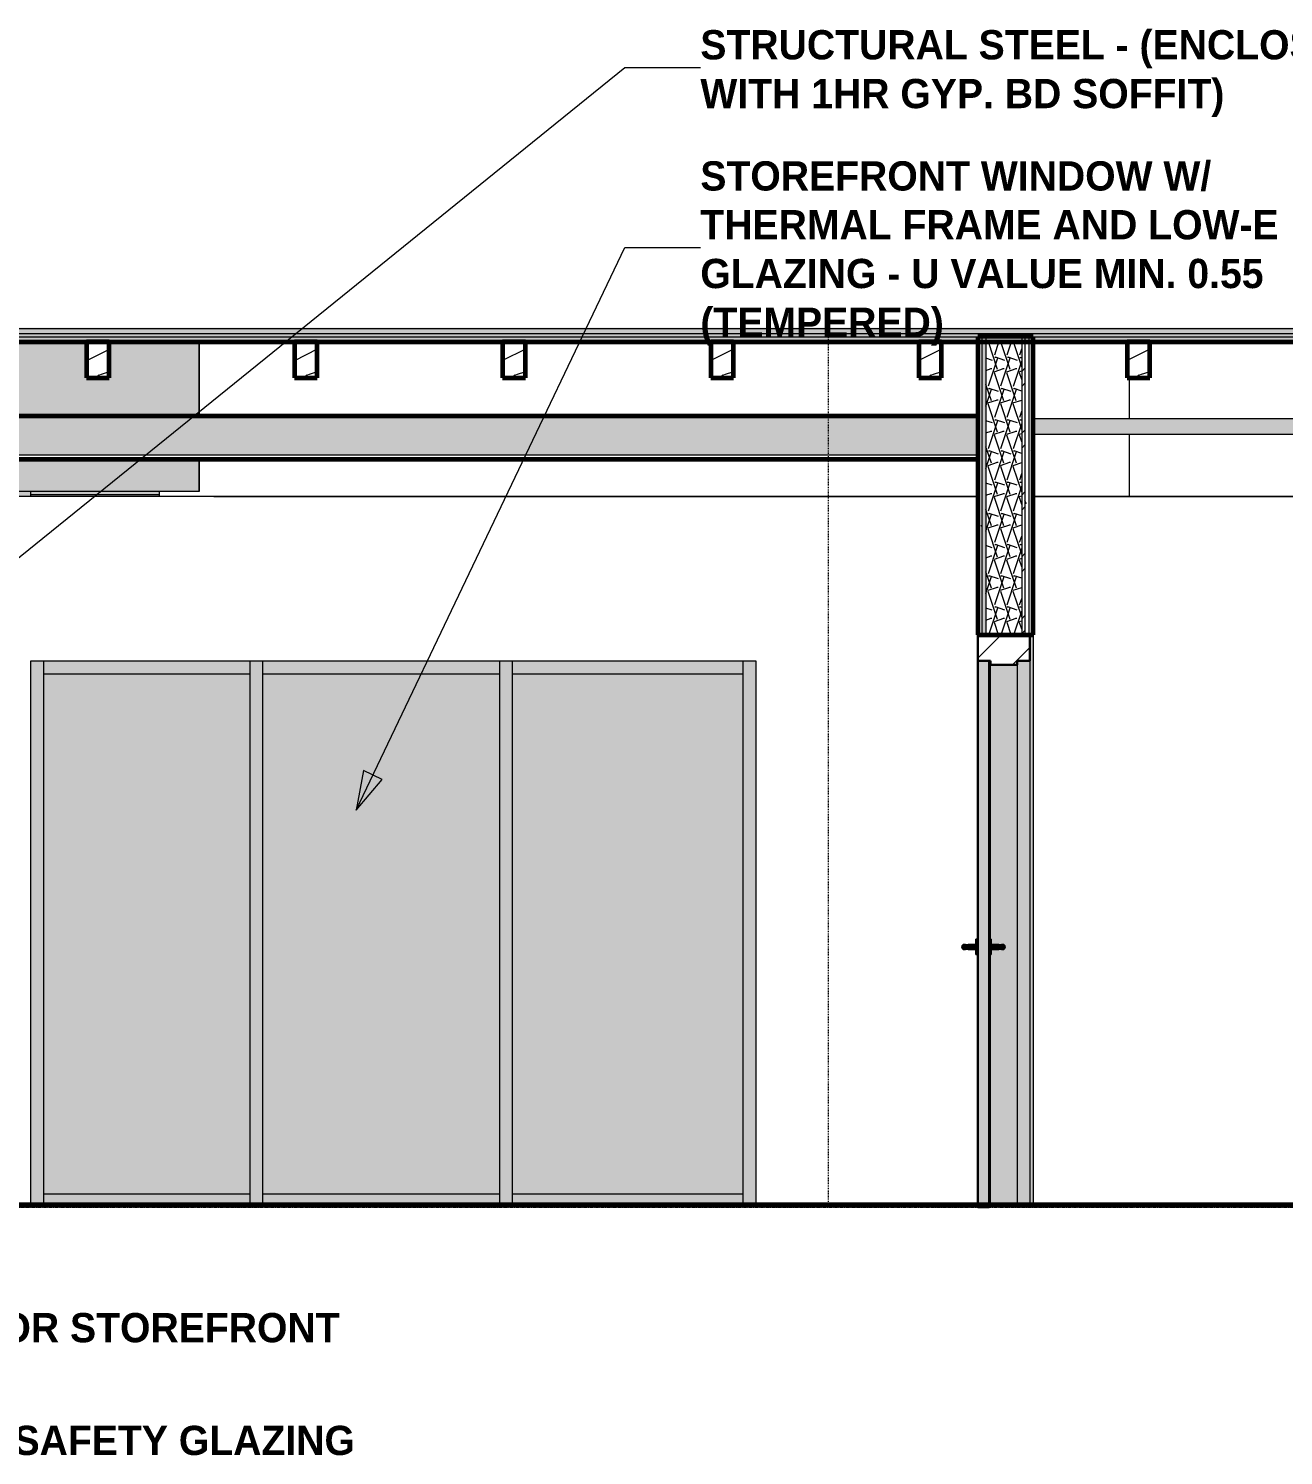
# Model space of a CAD drawing. Header units: inches. Extents: x -3510 to 2128, y -38 to 218.
# Drawn here: x 663.9 to 856.9, y -38.2 to 181.2 of the extents above; entities that cross this region are included whole.
import ezdxf

# ---------------------------------------------------------------- set-up
doc = ezdxf.new("R2010")
doc.units = ezdxf.units.IN
doc.header["$MEASUREMENT"] = 0
doc.linetypes.add('Aligning Line 1_8_', pattern=[0.25, 0.125, -0.125])
doc.linetypes.add('Grid Line 1_2_', pattern=[0.875, 0.5, -0.125, 0.125, -0.125])
for name, color, linetype, lineweight in [('0-2', 7, 'Continuous', 18), ('0-3', 50, 'Continuous', 9), ('0-4', 10, 'Continuous', 5), ('A-CLNG', 13, 'Continuous', 18), ('A-CLNG-5', 13, 'Continuous', 60), ('A-CLNG-PATT-2', 13, 'Continuous', 9), ('A-DOOR-5', 31, 'Continuous', 30), ('A-DOOR-7', 31, 'Continuous', 9), ('A-DOOR-FRAM', 31, 'Continuous', 9), ('A-DOOR-FRAM-3', 31, 'Continuous', 30), ('A-FLOR-1', 31, 'Continuous', 5), ('A-FLOR-2', 8, 'Continuous', 5), ('A-FLOR-3', 7, 'Continuous', 18), ('A-FLOR-4', 250, 'Continuous', 60), ('A-FLOR-LEVL-1', 51, 'Grid Line 1_2_', 9), ('A-FLOR-MCUT-1', 7, 'Continuous', 18), ('A-FLOR-PATT-2', 253, 'Continuous', 9), ('A-FLOR-PATT-3', 50, 'Continuous', 9), ('A-GLAZ-CURT-1', 50, 'Continuous', 9), ('A-GLAZ-CWMG-1', 57, 'Continuous', 9), ('A-GLAZ-CWMG-2', 50, 'Continuous', 9), ('A-WALL', 113, 'Continuous', 18), ('A-WALL-1', 8, 'Continuous', 5), ('A-WALL-2', 7, 'Continuous', 18), ('A-WALL-3', 90, 'Continuous', 18), ('A-WALL-PATT-1', 111, 'Continuous', 9), ('G-ANNO-SYMB', 111, 'Aligning Line 1_8_', 9), ('G-ANNO-TEXT', 231, 'Continuous', 9), ('I-WALL', 2, 'Continuous', 18), ('I-WALL-3', 2, 'Continuous', 5), ('I-WALL-4', 2, 'Continuous', 60), ('P-PIPE', 3, 'Continuous', 9), ('P-PIPE-1', 3, 'Continuous', 5), ('S-BEAM', 12, 'Continuous', 9), ('S-BEAM-1', 250, 'Continuous', 60)]:
    doc.layers.add(name, color=color, linetype=linetype, lineweight=lineweight)
doc.styles.add('Century Gothic_B', font='GOTHICB.TTF', dxfattribs={"height": 4.5})
pattern_1 = [(0, (0, 0), (7.68, 1.92), [0.634, -5.126, 0.634, -5.126, -30.72]), (0, (0, 0), (7.68, 1.92), [-11.52, 0.634, -10.886, 0.634, -5.126, -13.44]), (0, (0, 0), (7.68, 1.92), [-28.8, 0.634, -3.206, 0.634, -8.966]), (120, (2.88, 0.96), (-5.50276878, 5.6910751), [0.634, -5.126, 0.634, -5.126, -30.72]), (120, (2.88, 0.96), (-5.50276878, 5.6910751), [-11.52, 0.634, -10.886, 0.634, -5.126, -13.44]), (120, (2.88, 0.96), (-5.50276878, 5.6910751), [-28.8, 0.634, -3.206, 0.634, -8.966]), (240, (3.84, 4.8), (-2.17723122, -7.6110751), [0.634, -5.126, 0.634, -5.126, -30.72]), (240, (3.84, 4.8), (-2.17723122, -7.6110751), [-11.52, 0.634, -10.886, 0.634, -5.126, -13.44]), (240, (3.84, 4.8), (-2.17723122, -7.6110751), [-28.8, 0.634, -3.206, 0.634, -8.966])]
pattern_2 = [(0, (0, 0), (0, 2.399), []), (315, (0, 0), (2.3985062, 0), [3.393, -3.393]), (45, (0, 0), (2.3985062, 0), [3.393, -3.393])]
pattern_3 = [(216.87, (3.199, 7.997), (23.98977143, 15.99364286), [3.998, -35.986]), (206.565, (7.997, 5.598), (-7.9970807, -7.9966192), [8.941, -8.941]), (198.435, (7.997, 1.599), (-15.9938446, -7.99709826), [5.058, -20.23])]
pattern_4 = [(0, (11940.318, 0), (15.36, 3.84), [0.634, -10.886, 0.634, -10.886, -61.44]), (0, (11940.318, 0), (15.36, 3.84), [-23.04, 0.634, -22.406, 0.634, -10.886, -26.88]), (0, (11940.318, 0), (15.36, 3.84), [-57.6, 0.634, -7.046, 0.634, -18.566]), (120, (11946.078, 1.92), (-11.0055376, 11.3821502), [0.634, -10.886, 0.634, -10.886, -61.44]), (120, (11946.078, 1.92), (-11.0055376, 11.3821502), [-23.04, 0.634, -22.406, 0.634, -10.886, -26.88]), (120, (11946.078, 1.92), (-11.0055376, 11.3821502), [-57.6, 0.634, -7.046, 0.634, -18.566]), (240, (11947.998, 9.6), (-4.3544624, -15.2221502), [0.634, -10.886, 0.634, -10.886, -61.44]), (240, (11947.998, 9.6), (-4.3544624, -15.2221502), [-23.04, 0.634, -22.406, 0.634, -10.886, -26.88]), (240, (11947.998, 9.6), (-4.3544624, -15.2221502), [-57.6, 0.634, -7.046, 0.634, -18.566])]
pattern_5 = [(161.57, (11940.5579, 0.24), (-1.920451243, 0.000150352), [0, -13.661, 1.517, 0]), (18.43, (11940.0779, 0.24), (-1.920451243, -0.000150352), [0, -13.661, 1.517, 0]), (108.43, (11940.5579, 0.24), (0.959969074, -4.80073665), [4.553, -10.625]), (71.57, (11940.0779, 0.24), (0.959969074, 4.80073665), [4.553, -10.625])]

# ---------------------------------------------------------------- blocks, each defined once
blk = doc.blocks.new('System Panel - Glazed-3217424-INTERIOR ELEVATION - CORRIDOR _103_N_ _ LOBBY _106_ - SOUTH WALL')
at = {"layer": 'A-GLAZ-CURT-1'}
blk.add_hatch(color=256, dxfattribs=at).paths.add_polyline_path([(-11242.39, 2), (-11242.39, 82), (-11274.04, 82), (-11274.04, 2)], flags=0)
blk = doc.blocks.new('Rectangular Mullion - 2_ x 4_ rectangular-1900516-INTERIOR ELEVATION - CORRIDOR _103_N_ _ LOBBY _106_ - SOUTH WALL')
at = {"layer": 'A-GLAZ-CWMG-1'}
blk.add_hatch(color=256, dxfattribs=at).paths.add_polyline_path([(-11201.99, 82), (-11166.59, 82), (-11166.59, 84), (-11201.99, 84)], flags=0)
at = {"layer": 'A-GLAZ-CWMG-2'}
for p, q in [((-11201.99, 82), (-11201.99, 84)), ((-11166.59, 84), (-11166.59, 82)), ((-11201.99, 82), (-11166.59, 82))]:
    blk.add_line(p, q, dxfattribs=at)
blk = doc.blocks.new('Rectangular Mullion - 2_ x 4_ rectangular-3217425-INTERIOR ELEVATION - CORRIDOR _103_N_ _ LOBBY _106_ - SOUTH WALL')
at = {"layer": 'A-GLAZ-CWMG-1'}
blk.add_hatch(color=256, dxfattribs=at).paths.add_polyline_path([(-11274.04, 0.38), (-11242.39, 0.38), (-11242.39, 2), (-11274.04, 2)], flags=0)
at = {"layer": 'A-GLAZ-CWMG-2'}
for p, q in [((-11274.04, 0.38), (-11274.04, 2)), ((-11242.39, 2), (-11274.04, 2)), ((-11242.39, 2), (-11242.39, 0.38))]:
    blk.add_line(p, q, dxfattribs=at)
blk = doc.blocks.new('Rectangular Mullion - 2_ x 4_ rectangular-3216363-INTERIOR ELEVATION - CORRIDOR _103_N_ _ LOBBY _106_ - SOUTH WALL')
at = {"layer": 'A-GLAZ-CWMG-1'}
blk.add_hatch(color=256, dxfattribs=at).paths.add_polyline_path([(-11164.59, 0.38), (-11164.59, 84), (-11166.59, 84), (-11166.59, 0.38), (-11164.92, 0.38)], flags=0)
at = {"layer": 'A-GLAZ-CWMG-2'}
blk.add_line((-11166.59, 84), (-11166.59, 0.38), dxfattribs=at)
blk = doc.blocks.new('Rectangular Mullion - 2_ x 4_ rectangular-3216287-INTERIOR ELEVATION - CORRIDOR _103_N_ _ LOBBY _106_ - SOUTH WALL')
at = {"layer": 'A-GLAZ-CWMG-1'}
blk.add_hatch(color=256, dxfattribs=at).paths.add_polyline_path([(-11276.04, 0.38), (-11274.04, 0.38), (-11274.04, 84), (-11276.04, 84), (-11276.04, 3.5)], flags=0)
at = {"layer": 'A-GLAZ-CWMG-2'}
blk.add_line((-11274.04, 0.38), (-11274.04, 84), dxfattribs=at)
blk = doc.blocks.new('System Panel - Glazed-3216364-INTERIOR ELEVATION - CORRIDOR _103_N_ _ LOBBY _106_ - SOUTH WALL')
at = {"layer": 'A-GLAZ-CURT-1'}
blk.add_hatch(color=256, dxfattribs=at).paths.add_polyline_path([(-11203.99, 2), (-11203.99, 82), (-11240.39, 82), (-11240.39, 2), (-11238.86, 2)], flags=0)
blk = doc.blocks.new('Rectangular Mullion - 2_ x 4_ rectangular-3216290-INTERIOR ELEVATION - CORRIDOR _103_N_ _ LOBBY _106_ - SOUTH WALL')
at = {"layer": 'A-GLAZ-CWMG-1'}
blk.add_hatch(color=256, dxfattribs=at).paths.add_polyline_path([(-11201.99, 0.38), (-11201.99, 84), (-11203.99, 84), (-11203.99, 0.38)], flags=0)
at = {"layer": 'A-GLAZ-CWMG-2'}
for p, q in [((-11203.99, 84), (-11203.99, 0.38)), ((-11201.99, 0.38), (-11201.99, 84))]:
    blk.add_line(p, q, dxfattribs=at)
blk = doc.blocks.new('System Panel - Glazed-3216365-INTERIOR ELEVATION - CORRIDOR _103_N_ _ LOBBY _106_ - SOUTH WALL')
at = {"layer": 'A-GLAZ-CURT-1'}
blk.add_hatch(color=256, dxfattribs=at).paths.add_polyline_path([(-11166.59, 2), (-11166.59, 82), (-11201.99, 82), (-11201.99, 2)], flags=0)
blk = doc.blocks.new('Rectangular Mullion - 2_ x 4_ rectangular-1900519-INTERIOR ELEVATION - CORRIDOR _103_N_ _ LOBBY _106_ - SOUTH WALL')
at = {"layer": 'A-GLAZ-CWMG-1'}
blk.add_hatch(color=256, dxfattribs=at).paths.add_polyline_path([(-11240.39, 82), (-11203.99, 82), (-11203.99, 84), (-11240.39, 84)], flags=0)
at = {"layer": 'A-GLAZ-CWMG-2'}
for p, q in [((-11240.39, 82), (-11240.39, 84)), ((-11203.99, 84), (-11203.99, 82)), ((-11240.39, 82), (-11203.99, 82))]:
    blk.add_line(p, q, dxfattribs=at)
blk = doc.blocks.new('Rectangular Mullion - 2_ x 4_ rectangular-3217426-INTERIOR ELEVATION - CORRIDOR _103_N_ _ LOBBY _106_ - SOUTH WALL')
at = {"layer": 'A-GLAZ-CWMG-1'}
blk.add_hatch(color=256, dxfattribs=at).paths.add_polyline_path([(-11242.39, 82), (-11242.39, 84), (-11274.04, 84), (-11274.04, 82)], flags=0)
at = {"layer": 'A-GLAZ-CWMG-2'}
for p, q in [((-11274.04, 82), (-11274.04, 84)), ((-11242.39, 84), (-11242.39, 82)), ((-11274.04, 82), (-11242.39, 82))]:
    blk.add_line(p, q, dxfattribs=at)
blk = doc.blocks.new('Rectangular Mullion - 2_ x 4_ rectangular-1900521-INTERIOR ELEVATION - CORRIDOR _103_N_ _ LOBBY _106_ - SOUTH WALL')
at = {"layer": 'A-GLAZ-CWMG-1'}
blk.add_hatch(color=256, dxfattribs=at).paths.add_polyline_path([(-11201.99, 0.38), (-11166.59, 0.38), (-11166.59, 2), (-11201.99, 2)], flags=0)
at = {"layer": 'A-GLAZ-CWMG-2'}
for p, q in [((-11201.99, 0.38), (-11201.99, 2)), ((-11166.59, 2), (-11201.99, 2)), ((-11166.59, 2), (-11166.59, 0.38))]:
    blk.add_line(p, q, dxfattribs=at)
blk = doc.blocks.new('Rectangular Mullion - 2_ x 4_ rectangular-1900522-INTERIOR ELEVATION - CORRIDOR _103_N_ _ LOBBY _106_ - SOUTH WALL')
at = {"layer": 'A-GLAZ-CWMG-1'}
blk.add_hatch(color=256, dxfattribs=at).paths.add_polyline_path([(-11240.39, 0.38), (-11203.99, 0.38), (-11203.99, 2), (-11240.39, 2)], flags=0)
at = {"layer": 'A-GLAZ-CWMG-2'}
for p, q in [((-11240.39, 0.38), (-11240.39, 2)), ((-11203.99, 2), (-11240.39, 2)), ((-11203.99, 2), (-11203.99, 0.38))]:
    blk.add_line(p, q, dxfattribs=at)
blk = doc.blocks.new('Basic Wall _ COMPOSITE SIDING_DECKING - COURTYARD - ___-3213068-INTERIOR ELEVATION - CORRIDOR _103_N_ _ LOBBY _106_ - SOUTH WALL')
at = {"layer": 'A-WALL-3'}
h = blk.add_hatch(color=256, dxfattribs=at)
h.paths.add_polyline_path([(-10841.52, 109.55), (-10822.74, 109.55), (-10822.74, 110), (-10842.51, 110), (-10842.51, 109.55)], flags=0)
h.paths.add_polyline_path([(-11275.83, 109.55), (-11256.26, 109.55), (-11256.26, 110), (-11276.04, 110), (-11276.04, 109.55)], flags=0)
h = blk.add_hatch(color=256, dxfattribs=at)
h.paths.add_polyline_path([(-10824.42, 109.25), (-10822.74, 109.25), (-10822.74, 109.55), (-10842.51, 109.55), (-10842.51, 109.25), (-10832.18, 109.25)], flags=0)
h.paths.add_polyline_path([(-11276.04, 109.25), (-11256.26, 109.26), (-11256.26, 109.55), (-11276.04, 109.55)], flags=0)
at = {"layer": 'A-WALL-2'}
for p, q in [((-11276.04, 109.55), (-11276.04, 110)), ((-11276.04, 109.25), (-11276.04, 109.55)), ((-11276.04, 109.55), (-11256.26, 109.55))]:
    blk.add_line(p, q, dxfattribs=at)
blk = doc.blocks.new('CTR - 1st Phase - Shell_rvt-4-INTERIOR ELEVATION - CORRIDOR _103_N_ _ LOBBY _106_ - SOUTH WALL')
at = {"layer": 'A-FLOR-1'}
h = blk.add_hatch(color=256, dxfattribs=at)
h.paths.add_polyline_path([(-11534.63, 110), (-11250.14, 110), (-11250.14, 115), (-11534.63, 115)], flags=0)
h.paths.add_polyline_path([(-11488.42, 121.62), (-11250.14, 121.62), (-11250.14, 133), (-11264, 133), (-11264, 127.5), (-11267.5, 127.5), (-11267.5, 133), (-11296, 133), (-11296, 127.5), (-11299.5, 127.5), (-11299.5, 133), (-11328, 133), (-11328, 127.5), (-11331.5, 127.5), (-11331.5, 133), (-11360, 133), (-11360, 127.5), (-11363.5, 127.5), (-11363.5, 133), (-11392, 133), (-11392, 127.5), (-11395.5, 127.5), (-11395.5, 133), (-11424, 133), (-11424, 127.5), (-11427.5, 127.5), (-11427.5, 133), (-11456, 133), (-11456, 127.5), (-11459.5, 127.5), (-11459.5, 133), (-11488, 133), (-11488, 127.5), (-11491.5, 127.5), (-11491.5, 133), (-11520, 133), (-11520, 127.5), (-11523.5, 127.5), (-11523.5, 133), (-11534.63, 133), (-11534.63, 121.62), (-11493.04, 121.62)], flags=0)
at = {"layer": 'A-FLOR-2'}
blk.add_hatch(color=256, dxfattribs=at).paths.add_polyline_path([(-10832.18, 133.75), (-10351.56, 133.75), (-10351.56, 134.25), (-11534.63, 134.25), (-11534.63, 133.75), (-10841.43, 133.75)], flags=0)
at = {"layer": 'A-FLOR-PATT-2'}
h = blk.add_hatch(dxfattribs=at)
h.set_pattern_fill('FP_25', color=256, style=0, pattern_type=2)
h.set_pattern_definition(pattern_1)
h.paths.add_polyline_path([(-11534.63, 134.25), (-10351.56, 134.25), (-10351.56, 135), (-11534.63, 135)], flags=0)
h = blk.add_hatch(dxfattribs=at)
h.set_pattern_fill('FP_25', color=256, style=0, pattern_type=2)
h.set_pattern_definition(pattern_1)
h.paths.add_polyline_path([(-10970.82, -0.03), (-10351.56, -0.03), (-10351.56, 0), (-11534.63, 0), (-11534.63, -0.03), (-10975.45, -0.03)], flags=0)
at = {"layer": 'A-FLOR-PATT-3'}
h = blk.add_hatch(dxfattribs=at)
h.set_pattern_fill('FP_27', color=256, style=0, pattern_type=2)
h.set_pattern_definition(pattern_2)
h.paths.add_polyline_path([(-10370.05, 135), (-10351.56, 135), (-10351.56, 135.19), (-11534.63, 135.19), (-11534.63, 135), (-10380.66, 135)], flags=0)
h = blk.add_hatch(dxfattribs=at)
h.set_pattern_fill('FP_27', color=256, style=0, pattern_type=2)
h.set_pattern_definition(pattern_2)
h.paths.add_polyline_path([(-10832.18, 133), (-10351.56, 133), (-10351.56, 133.75), (-11534.63, 133.75), (-11534.63, 133), (-10841.43, 133)], flags=0)
h = blk.add_hatch(dxfattribs=at)
h.set_pattern_fill('FP_26', color=256, style=0, pattern_type=2)
h.set_pattern_definition([(135, (0, 0), (-2.12132034, -2.12132034), [])])
h.paths.add_polyline_path([(-10380.66, 0), (-10351.56, 0), (-10351.56, 0.37), (-11534.63, 0.37), (-11534.63, 0), (-10381.29, 0)], flags=0)
at = {"layer": 'A-WALL-1'}
blk.add_hatch(color=256, dxfattribs=at).paths.add_polyline_path([(-11276.04, 109.25), (-11276.04, 110), (-11284.29, 110), (-11284.29, 109.25)], flags=0)
at = {"layer": 'A-FLOR-3'}
for p, q in [((-11250.14, 133), (-11250.14, 121.62)), ((-11250.14, 115), (-11250.14, 110)), ((-11256.26, 110), (-11534.63, 110)), ((-11250.14, 110), (-11256.26, 110))]:
    blk.add_line(p, q, dxfattribs=at)
at = {"layer": 'A-FLOR-4'}
for p, q in [((-11534.63, 133), (-10351.56, 133)), ((-10351.56, 0.37), (-11534.63, 0.37))]:
    blk.add_line(p, q, dxfattribs=at)
at = {"layer": 'A-FLOR-MCUT-1'}
for p, q in [((-10351.56, 135), (-11534.63, 135)), ((-10351.56, 134.25), (-11534.63, 134.25)), ((-10351.56, 133.75), (-11534.63, 133.75)), ((-10351.56, 0), (-11534.63, 0))]:
    blk.add_line(p, q, dxfattribs=at)
at = {"layer": 'A-WALL-2'}
for p, q in [((-11250.14, 121.62), (-11250.14, 133)), ((-11107.18, 127.5), (-11107.18, 121.19)), ((-11107.18, 118.81), (-11107.18, 109.25)), ((-11250.14, 110), (-11250.14, 115)), ((-11256.26, 109.25), (-11256.26, 110)), ((-11250.14, 110), (-11256.26, 110)), ((-11130.44, 109.25), (-11284.91, 109.25)), ((-11247.89, 109.25), (-11256.26, 109.25)), ((-11247.89, 109.25), (-11130.44, 109.25)), ((-11121.94, 109.25), (-11107.18, 109.25)), ((-11107.18, 109.25), (-11121.94, 109.25)), ((-11107.18, 109.25), (-10842.51, 109.25)), ((-10842.51, 109.25), (-11107.18, 109.25)), ((-11276.04, 0.37), (-11276.04, 84)), ((-11276.04, 84), (-11164.59, 84)), ((-11164.59, 84), (-11164.59, 0.37))]:
    blk.add_line(p, q, dxfattribs=at)
at = {"layer": '0-2'}
for name, p in [('Basic Wall _ COMPOSITE SIDING_DECKING - COURTYARD - ___-3213068-INTERIOR ELEVATION - CORRIDOR _103_N_ _ LOBBY _106_ - SOUTH WALL', (0, 0)), ('Rectangular Mullion - 2_ x 4_ rectangular-3216287-INTERIOR ELEVATION - CORRIDOR _103_N_ _ LOBBY _106_ - SOUTH WALL', (0, 0)), ('Rectangular Mullion - 2_ x 4_ rectangular-3217426-INTERIOR ELEVATION - CORRIDOR _103_N_ _ LOBBY _106_ - SOUTH WALL', (0, 0)), ('Rectangular Mullion - 2_ x 4_ rectangular-3216290-INTERIOR ELEVATION - CORRIDOR _103_N_ _ LOBBY _106_ - SOUTH WALL', (-38.4, 0)), ('Rectangular Mullion - 2_ x 4_ rectangular-1900519-INTERIOR ELEVATION - CORRIDOR _103_N_ _ LOBBY _106_ - SOUTH WALL', (0, 0)), ('Rectangular Mullion - 2_ x 4_ rectangular-3216290-INTERIOR ELEVATION - CORRIDOR _103_N_ _ LOBBY _106_ - SOUTH WALL', (0, 0)), ('Rectangular Mullion - 2_ x 4_ rectangular-1900516-INTERIOR ELEVATION - CORRIDOR _103_N_ _ LOBBY _106_ - SOUTH WALL', (0, 0)), ('Rectangular Mullion - 2_ x 4_ rectangular-3216363-INTERIOR ELEVATION - CORRIDOR _103_N_ _ LOBBY _106_ - SOUTH WALL', (0, 0)), ('System Panel - Glazed-3217424-INTERIOR ELEVATION - CORRIDOR _103_N_ _ LOBBY _106_ - SOUTH WALL', (0, 0)), ('System Panel - Glazed-3216364-INTERIOR ELEVATION - CORRIDOR _103_N_ _ LOBBY _106_ - SOUTH WALL', (0, 0)), ('System Panel - Glazed-3216365-INTERIOR ELEVATION - CORRIDOR _103_N_ _ LOBBY _106_ - SOUTH WALL', (0, 0)), ('Rectangular Mullion - 2_ x 4_ rectangular-3217425-INTERIOR ELEVATION - CORRIDOR _103_N_ _ LOBBY _106_ - SOUTH WALL', (0, 0)), ('Rectangular Mullion - 2_ x 4_ rectangular-1900522-INTERIOR ELEVATION - CORRIDOR _103_N_ _ LOBBY _106_ - SOUTH WALL', (0, 0)), ('Rectangular Mullion - 2_ x 4_ rectangular-1900521-INTERIOR ELEVATION - CORRIDOR _103_N_ _ LOBBY _106_ - SOUTH WALL', (0, 0))]:
    blk.add_blockref(name, p, dxfattribs=at)
blk = doc.blocks.new('LVL-Laminated Veneer Lumber - 4X6 S_ PINE - NO_ 1-V80-INTERIOR ELEVATION - CORRIDOR _103_N_ _ LOBBY _106_ - SOUTH WALL')
at = {"layer": 'S-BEAM'}
h = blk.add_hatch(dxfattribs=at)
h.set_pattern_fill('FP_14', color=256, style=0, pattern_type=2)
h.set_pattern_definition(pattern_3)
h.paths.add_polyline_path([(-11267.5, 127.5), (-11264, 127.5), (-11264, 133), (-11267.5, 133)], flags=0)
at = {"layer": 'S-BEAM-1'}
for p, q in [((-11264, 133), (-11267.5, 133)), ((-11267.5, 133), (-11267.5, 127.5)), ((-11264, 127.5), (-11264, 133)), ((-11267.5, 127.5), (-11264, 127.5))]:
    blk.add_line(p, q, dxfattribs=at)
blk = doc.blocks.new('LVL-Laminated Veneer Lumber - 4X6 S_ PINE - NO_ 1-V81-INTERIOR ELEVATION - CORRIDOR _103_N_ _ LOBBY _106_ - SOUTH WALL')
at = {"layer": 'S-BEAM'}
h = blk.add_hatch(dxfattribs=at)
h.set_pattern_fill('FP_14', color=256, style=0, pattern_type=2)
h.set_pattern_definition(pattern_3)
h.paths.add_polyline_path([(-11235.5, 127.5), (-11232, 127.5), (-11232, 133), (-11235.5, 133)], flags=0)
at = {"layer": 'S-BEAM-1'}
for p, q in [((-11232, 133), (-11235.5, 133)), ((-11235.5, 133), (-11235.5, 127.5)), ((-11232, 127.5), (-11232, 133)), ((-11235.5, 127.5), (-11232, 127.5))]:
    blk.add_line(p, q, dxfattribs=at)
blk = doc.blocks.new('LVL-Laminated Veneer Lumber - 4X6 S_ PINE - NO_ 1-V82-INTERIOR ELEVATION - CORRIDOR _103_N_ _ LOBBY _106_ - SOUTH WALL')
at = {"layer": 'S-BEAM'}
h = blk.add_hatch(dxfattribs=at)
h.set_pattern_fill('FP_14', color=256, style=0, pattern_type=2)
h.set_pattern_definition(pattern_3)
h.paths.add_polyline_path([(-11201.89, 127.5), (-11200, 127.5), (-11200, 133), (-11203.5, 133), (-11203.5, 127.5)], flags=0)
at = {"layer": 'S-BEAM-1'}
for p, q in [((-11200, 133), (-11203.5, 133)), ((-11203.5, 133), (-11203.5, 127.5)), ((-11200, 127.5), (-11200, 133)), ((-11203.5, 127.5), (-11200, 127.5))]:
    blk.add_line(p, q, dxfattribs=at)
blk = doc.blocks.new('LVL-Laminated Veneer Lumber - 4X6 S_ PINE - NO_ 1-V83-INTERIOR ELEVATION - CORRIDOR _103_N_ _ LOBBY _106_ - SOUTH WALL')
at = {"layer": 'S-BEAM'}
h = blk.add_hatch(dxfattribs=at)
h.set_pattern_fill('FP_14', color=256, style=0, pattern_type=2)
h.set_pattern_definition(pattern_3)
h.paths.add_polyline_path([(-11171.5, 127.5), (-11168, 127.5), (-11168, 133), (-11171.5, 133)], flags=0)
at = {"layer": 'S-BEAM-1'}
for p, q in [((-11168, 133), (-11171.5, 133)), ((-11171.5, 133), (-11171.5, 127.5)), ((-11168, 127.5), (-11168, 133)), ((-11171.5, 127.5), (-11168, 127.5))]:
    blk.add_line(p, q, dxfattribs=at)
blk = doc.blocks.new('LVL-Laminated Veneer Lumber - 4X6 S_ PINE - NO_ 1-V84-INTERIOR ELEVATION - CORRIDOR _103_N_ _ LOBBY _106_ - SOUTH WALL')
at = {"layer": 'S-BEAM'}
h = blk.add_hatch(dxfattribs=at)
h.set_pattern_fill('FP_14', color=256, style=0, pattern_type=2)
h.set_pattern_definition(pattern_3)
h.paths.add_polyline_path([(-11139.5, 127.5), (-11136, 127.5), (-11136, 133), (-11139.5, 133)], flags=0)
at = {"layer": 'S-BEAM-1'}
for p, q in [((-11136, 133), (-11139.5, 133)), ((-11139.5, 133), (-11139.5, 127.5)), ((-11136, 127.5), (-11136, 133)), ((-11139.5, 127.5), (-11136, 127.5))]:
    blk.add_line(p, q, dxfattribs=at)
blk = doc.blocks.new('LVL-Laminated Veneer Lumber - 4X6 S_ PINE - NO_ 1-V85-INTERIOR ELEVATION - CORRIDOR _103_N_ _ LOBBY _106_ - SOUTH WALL')
at = {"layer": 'S-BEAM'}
h = blk.add_hatch(dxfattribs=at)
h.set_pattern_fill('FP_14', color=256, style=0, pattern_type=2)
h.set_pattern_definition(pattern_3)
h.paths.add_polyline_path([(-11104, 127.5), (-11104, 133), (-11107.5, 133), (-11107.5, 127.5), (-11107.18, 127.5)], flags=0)
at = {"layer": 'S-BEAM-1'}
for p, q in [((-11104, 133), (-11107.5, 133)), ((-11107.5, 133), (-11107.5, 127.5)), ((-11104, 127.5), (-11104, 133)), ((-11107.5, 127.5), (-11104, 127.5))]:
    blk.add_line(p, q, dxfattribs=at)
blk = doc.blocks.new('CTR - 1st Phase - Structure_rvt-4-INTERIOR ELEVATION - CORRIDOR _103_N_ _ LOBBY _106_ - SOUTH WALL')
at = {"layer": '0-3'}
for name in ['LVL-Laminated Veneer Lumber - 4X6 S_ PINE - NO_ 1-V80-INTERIOR ELEVATION - CORRIDOR _103_N_ _ LOBBY _106_ - SOUTH WALL', 'LVL-Laminated Veneer Lumber - 4X6 S_ PINE - NO_ 1-V81-INTERIOR ELEVATION - CORRIDOR _103_N_ _ LOBBY _106_ - SOUTH WALL', 'LVL-Laminated Veneer Lumber - 4X6 S_ PINE - NO_ 1-V82-INTERIOR ELEVATION - CORRIDOR _103_N_ _ LOBBY _106_ - SOUTH WALL', 'LVL-Laminated Veneer Lumber - 4X6 S_ PINE - NO_ 1-V83-INTERIOR ELEVATION - CORRIDOR _103_N_ _ LOBBY _106_ - SOUTH WALL', 'LVL-Laminated Veneer Lumber - 4X6 S_ PINE - NO_ 1-V84-INTERIOR ELEVATION - CORRIDOR _103_N_ _ LOBBY _106_ - SOUTH WALL', 'LVL-Laminated Veneer Lumber - 4X6 S_ PINE - NO_ 1-V85-INTERIOR ELEVATION - CORRIDOR _103_N_ _ LOBBY _106_ - SOUTH WALL']:
    blk.add_blockref(name, (0, 0), dxfattribs=at)
blk = doc.blocks.new('HOLLOW METAL - HM - METAL LEAF - 1HR - 3-0 x 7-0-2191982-INTERIOR ELEVATION - CORRIDOR _103_N_ _ LOBBY _106_ - SOUTH WALL')
at = {"layer": 'A-DOOR-7'}
h = blk.add_hatch(dxfattribs=at)
h.set_pattern_fill('FP_28', color=256, style=0, pattern_type=2)
h.set_pattern_definition([(45, (0, 0), (-3.1819805, 3.1819805), [])])
h.paths.add_polyline_path([(-11124.68, 83.38), (-11124.38, 83.38), (-11124.38, 84), (-11122.44, 84), (-11122.44, 88), (-11130.44, 88), (-11130.44, 84), (-11128.5, 84), (-11128.5, 83.38), (-11127.95, 83.38)], flags=0)
for points in [[(-11130.44, 0.38), (-11128.69, 0.38), (-11128.69, 84), (-11130.44, 84), (-11130.44, 0.62)], [(-11132.53, 39.61), (-11132.42, 39.62), (-11132.33, 39.66), (-11132.25, 39.72), (-11132.19, 39.8), (-11132.14, 39.91), (-11132.13, 40), (-11132.16, 40.13), (-11132.19, 40.2), (-11132.25, 40.28), (-11132.4, 40.37), (-11132.46, 40.38), (-11132.6, 40.38), (-11132.63, 40.38), (-11132.72, 40.34), (-11132.83, 40.25), (-11132.87, 40.2), (-11132.91, 40.1), (-11132.92, 40), (-11132.91, 39.9), (-11132.83, 39.75), (-11132.74, 39.67), (-11132.72, 39.66), (-11132.57, 39.61)], [(-11131.94, 40), (-11131.94, 40.39), (-11132.19, 40.37), (-11132.28, 40.37), (-11132.4, 40.37), (-11132.33, 40.34), (-11132.25, 40.28), (-11132.16, 40.13), (-11132.15, 40.15), (-11132.13, 40), (-11132.07, 40)], [(-11130.75, 40), (-11130.75, 40.39), (-11131.94, 40.37), (-11131.94, 40), (-11131.42, 40)], [(-11131.42, 39.61), (-11130.75, 39.62), (-11130.75, 40), (-11131.94, 40), (-11131.94, 39.61)], [(-11130.44, 40), (-11130.44, 41.18), (-11130.75, 41.18), (-11130.75, 40)], [(-11130.44, 38.82), (-11130.44, 40), (-11130.75, 40), (-11130.75, 38.82)], [(-11128.37, 40), (-11128.37, 41.18), (-11128.69, 41.18), (-11128.69, 40), (-11128.5, 40)], [(-11128.37, 38.82), (-11128.37, 40), (-11128.69, 40), (-11128.69, 38.82), (-11128.5, 38.82)], [(-11128.37, 40), (-11127.19, 40), (-11127.19, 40.39), (-11128.37, 40.38), (-11128.37, 40.1)], [(-11128.37, 39.61), (-11127.19, 39.62), (-11127.19, 40), (-11128.37, 40), (-11128.37, 39.62)], [(-11127, 40), (-11126.97, 40.13), (-11126.94, 40.2), (-11126.88, 40.28), (-11126.73, 40.37), (-11126.73, 40.38), (-11127.01, 40.39), (-11127.04, 40.39), (-11127.19, 40.37), (-11127.19, 40), (-11127, 40)], [(-11127.19, 39.61), (-11127.14, 39.62), (-11126.74, 39.62), (-11126.73, 39.63), (-11126.8, 39.66), (-11126.88, 39.72), (-11126.97, 39.87), (-11126.97, 39.83), (-11127, 40), (-11127.19, 40), (-11127.19, 39.61)], [(-11126.6, 39.61), (-11126.5, 39.62), (-11126.39, 39.67), (-11126.3, 39.75), (-11126.26, 39.8), (-11126.22, 39.9), (-11126.21, 40), (-11126.23, 40.11), (-11126.3, 40.25), (-11126.32, 40.28), (-11126.41, 40.34), (-11126.53, 40.38), (-11126.67, 40.38), (-11126.73, 40.37), (-11126.8, 40.34), (-11126.88, 40.28), (-11126.97, 40.13), (-11126.98, 40.1), (-11127, 40), (-11126.98, 39.9), (-11126.94, 39.8), (-11126.88, 39.72), (-11126.8, 39.66), (-11126.7, 39.62)]]:
    blk.add_hatch(color=256, dxfattribs=at).paths.add_polyline_path(points, flags=0)
h = blk.add_hatch(color=256, dxfattribs=at)
h.paths.add_polyline_path([(-11132.16, 39.8), (-11132.16, 39.8), (-11132.16, 39.83)], flags=0)
h.paths.add_polyline_path([(-11131.94, 39.61), (-11131.94, 40), (-11132.13, 40), (-11132.16, 39.85), (-11132.19, 39.8), (-11132.25, 39.72), (-11132.4, 39.63), (-11132.39, 39.62), (-11131.95, 39.61)], flags=0)
at = {"layer": 'A-DOOR-FRAM'}
h = blk.add_hatch(color=256, dxfattribs=at)
h.paths.add_polyline_path([(-11128.5, 0.38), (-11128.5, 38.82), (-11128.69, 38.82), (-11128.69, 0.38)], flags=0)
h.paths.add_polyline_path([(-11128.5, 41.18), (-11128.5, 84), (-11128.69, 84), (-11128.69, 41.18)], flags=0)
for points in [[(-11127.95, 0.38), (-11124.38, 0.38), (-11124.38, 83.38), (-11128.5, 83.38), (-11128.5, 41.18), (-11128.37, 41.18), (-11128.37, 40.39), (-11126.94, 40.37), (-11126.85, 40.37), (-11126.5, 40.38), (-11126.39, 40.33), (-11126.3, 40.25), (-11126.26, 40.2), (-11126.22, 40.1), (-11126.21, 40), (-11126.22, 39.9), (-11126.3, 39.75), (-11126.39, 39.67), (-11126.42, 39.65), (-11126.53, 39.62), (-11126.67, 39.62), (-11126.8, 39.62), (-11127.19, 39.61), (-11128.37, 39.61), (-11128.37, 38.82), (-11128.5, 38.82), (-11128.5, 0.38)], [(-11124.38, 0.38), (-11122.44, 0.38), (-11122.44, 84), (-11124.38, 84), (-11124.38, 0.73)]]:
    blk.add_hatch(color=256, dxfattribs=at).paths.add_polyline_path(points, flags=0)
at = {"layer": 'A-DOOR-5'}
for p, q in [((-11128.69, 84), (-11130.44, 84)), ((-11130.44, 84), (-11130.44, 0)), ((-11128.69, 0), (-11128.69, 84)), ((-11130.44, 0), (-11128.69, 0))]:
    blk.add_line(p, q, dxfattribs=at)
at = {"layer": 'A-DOOR-7'}
for p, q in [((-11130.75, 40.39), (-11131.94, 40.39)), ((-11131.94, 39.61), (-11130.75, 39.61)), ((-11130.44, 41.18), (-11130.75, 41.18)), ((-11130.75, 40), (-11130.75, 41.18)), ((-11130.75, 38.82), (-11130.75, 40)), ((-11128.37, 41.18), (-11128.69, 41.18)), ((-11128.37, 41.18), (-11128.37, 40)), ((-11127.19, 40.39), (-11128.37, 40.39)), ((-11128.37, 40), (-11128.37, 38.82)), ((-11128.37, 39.61), (-11127.19, 39.61)), ((-11130.75, 38.82), (-11130.44, 38.82)), ((-11128.69, 38.82), (-11128.37, 38.82))]:
    blk.add_line(p, q, dxfattribs=at)
at = {"layer": 'A-DOOR-7', "flags": 128}
for points in [[(-11132.49, 40.39), (-11132.48, 40.39), (-11132.47, 40.39), (-11132.46, 40.39), (-11132.45, 40.39), (-11132.44, 40.39), (-11132.42, 40.39), (-11132.41, 40.39), (-11132.39, 40.39), (-11132.38, 40.39), (-11132.36, 40.39), (-11132.35, 40.39), (-11132.33, 40.39), (-11132.31, 40.39), (-11132.29, 40.39), (-11132.27, 40.39), (-11132.25, 40.39), (-11132.23, 40.39), (-11132.21, 40.39), (-11132.19, 40.39), (-11132.17, 40.39), (-11132.15, 40.39), (-11132.13, 40.39), (-11132.1, 40.39), (-11132.08, 40.39), (-11132.06, 40.39), (-11132.04, 40.39), (-11132.01, 40.39), (-11131.99, 40.39), (-11131.97, 40.39), (-11131.94, 40.39), (-11131.94, 40.39)], [(-11131.94, 39.61), (-11131.96, 39.61), (-11131.98, 39.61), (-11132.01, 39.61), (-11132.03, 39.61), (-11132.05, 39.61), (-11132.08, 39.61), (-11132.1, 39.61), (-11132.12, 39.61), (-11132.14, 39.61), (-11132.17, 39.61), (-11132.19, 39.61), (-11132.21, 39.61), (-11132.23, 39.61), (-11132.25, 39.61), (-11132.27, 39.61), (-11132.29, 39.61), (-11132.31, 39.61), (-11132.32, 39.61), (-11132.34, 39.61), (-11132.36, 39.61), (-11132.38, 39.61), (-11132.39, 39.61), (-11132.41, 39.61), (-11132.42, 39.61), (-11132.43, 39.61), (-11132.44, 39.61), (-11132.46, 39.61), (-11132.47, 39.61), (-11132.48, 39.61), (-11132.49, 39.61)], [(-11127.19, 40.39), (-11127.17, 40.39), (-11127.15, 40.39), (-11127.12, 40.39), (-11127.1, 40.39), (-11127.08, 40.39), (-11127.05, 40.39), (-11127.03, 40.39), (-11127.01, 40.39), (-11126.99, 40.39), (-11126.96, 40.39), (-11126.94, 40.39), (-11126.92, 40.39), (-11126.9, 40.39), (-11126.88, 40.39), (-11126.86, 40.39), (-11126.84, 40.39), (-11126.82, 40.39), (-11126.8, 40.39), (-11126.79, 40.39), (-11126.77, 40.39), (-11126.75, 40.39), (-11126.74, 40.39), (-11126.72, 40.39), (-11126.71, 40.39), (-11126.7, 40.39), (-11126.68, 40.39), (-11126.67, 40.39), (-11126.66, 40.39), (-11126.65, 40.39), (-11126.64, 40.39)], [(-11126.64, 39.61), (-11126.65, 39.61), (-11126.66, 39.61), (-11126.67, 39.61), (-11126.68, 39.61), (-11126.69, 39.61), (-11126.71, 39.61), (-11126.72, 39.61), (-11126.73, 39.61), (-11126.75, 39.61), (-11126.77, 39.61), (-11126.78, 39.61), (-11126.8, 39.61), (-11126.82, 39.61), (-11126.84, 39.61), (-11126.85, 39.61), (-11126.87, 39.61), (-11126.89, 39.61), (-11126.91, 39.61), (-11126.94, 39.61), (-11126.96, 39.61), (-11126.98, 39.61), (-11127, 39.61), (-11127.02, 39.61), (-11127.05, 39.61), (-11127.07, 39.61), (-11127.09, 39.61), (-11127.12, 39.61), (-11127.14, 39.61), (-11127.16, 39.61), (-11127.19, 39.61), (-11127.19, 39.61)]]:
    blk.add_lwpolyline(points, dxfattribs=at)
at = {"layer": 'A-DOOR-7'}
for centre, start, end in [((-11132.53, 40), 0, 180), ((-11132.53, 40), 180, 360), ((-11126.6, 40), 0, 180), ((-11126.6, 40), 180, 0)]:
    blk.add_arc(centre, 0.394, start, end, dxfattribs=at)
at = {"layer": 'A-DOOR-FRAM'}
for p, q in [((-11128.5, 41.18), (-11128.5, 83.38)), ((-11124.38, 83.38), (-11124.38, 0.38)), ((-11122.44, 84), (-11122.44, 0.38)), ((-11128.5, 0.38), (-11128.5, 38.82))]:
    blk.add_line(p, q, dxfattribs=at)
at = {"layer": 'A-DOOR-FRAM-3'}
for p, q in [((-11130.44, 88), (-11130.44, 84)), ((-11122.44, 88), (-11130.44, 88)), ((-11122.44, 84), (-11122.44, 88)), ((-11130.44, 84), (-11128.5, 84)), ((-11128.5, 84), (-11128.5, 83.38)), ((-11128.5, 83.38), (-11124.38, 83.38)), ((-11124.38, 83.38), (-11124.38, 84)), ((-11124.38, 84), (-11122.44, 84))]:
    blk.add_line(p, q, dxfattribs=at)

msp = doc.modelspace()

# ---------------------------------------------------------------- hatches: boundary and pattern name
at = {"layer": 'A-CLNG-PATT-2'}
h = msp.add_hatch(dxfattribs=at)
h.set_pattern_fill('FP_8', color=256, style=0, pattern_type=2)
h.set_pattern_definition(pattern_5)
h.paths.add_polyline_path([(405.69, 115.62), (809.88, 115.62), (809.88, 121.62), (405.69, 121.62)], flags=0)
h.paths.add_polyline_path([(436.81, 118.69), (436.65, 118.73), (436.4, 118.84), (436.12, 119.05), (435.89, 119.37), (435.77, 119.65), (435.73, 120), (435.8, 120.42), (435.95, 120.73), (436.18, 120.99), (436.47, 121.19), (436.81, 121.31), (437.26, 121.34), (438.21, 121.34), (439.6, 121.34), (439.6, 118.66), (437.37, 118.67), (437.37, 118.66), (437.04, 118.67), (436.84, 118.69)], flags=0)
at = {"layer": 'A-WALL-PATT-1'}
h = msp.add_hatch(dxfattribs=at)
h.set_pattern_fill('FP_30', color=256, style=0, pattern_type=2)
h.set_pattern_definition(pattern_4)
h.paths.add_polyline_path([(809.88, 88), (810.5, 88), (810.5, 133), (809.88, 133), (809.88, 99.02)], flags=0)
h = msp.add_hatch(dxfattribs=at)
h.set_pattern_fill('FP_8', color=256, style=0, pattern_type=2)
h.set_pattern_definition(pattern_5)
h.paths.add_polyline_path([(811.13, 88), (816.63, 88), (816.63, 133), (811.13, 133), (811.13, 99.57)], flags=0)
h = msp.add_hatch(dxfattribs=at)
h.set_pattern_fill('FP_29', color=256, style=0, pattern_type=2)
h.set_pattern_definition([(45, (11940.318, 0), (-4.7517576, 4.7517576), []), (45, (11940.318, 7.2), (-4.7517576, 4.7517576), [])])
h.paths.add_polyline_path([(817.13, 88), (817.13, 133), (816.63, 133), (816.63, 88)], flags=0)
h = msp.add_hatch(dxfattribs=at)
h.set_pattern_fill('FP_30', color=256, style=0, pattern_type=2)
h.set_pattern_definition(pattern_4)
h.paths.add_polyline_path([(817.75, 88), (817.75, 133), (817.13, 133), (817.13, 88)], flags=0)
h = msp.add_hatch(dxfattribs=at)
h.set_pattern_fill('FP_30', color=256, style=0, pattern_type=2)
h.set_pattern_definition(pattern_4)
h.paths.add_polyline_path([(817.88, 88), (818.38, 88), (818.38, 133), (817.75, 133), (817.75, 88)], flags=0)
at = {"layer": 'G-ANNO-TEXT'}
msp.add_hatch(color=256, dxfattribs=at).paths.add_polyline_path([(714.28, 61.01), (718.31, 65.73), (715.41, 67.11)], flags=0)
at = {"layer": 'I-WALL-3'}
for points in [[(810.5, 88), (811.13, 88), (811.13, 133), (810.5, 133), (810.5, 99.29)], [(818.38, 0.38), (818.38, 88), (817.88, 88), (817.88, 0.38)]]:
    msp.add_hatch(color=256, dxfattribs=at).paths.add_polyline_path(points, flags=0)
at = {"layer": 'P-PIPE-1'}
for points in [[(1468.6, 120), (1535.73, 120), (1535.73, 121.19), (818.38, 121.17), (818.38, 120), (1459.36, 120)], [(1247.41, 118.81), (1535.73, 118.81), (1535.73, 120), (818.38, 120), (818.38, 118.81), (1237.53, 118.81)]]:
    msp.add_hatch(color=256, dxfattribs=at).paths.add_polyline_path(points, flags=0)

# ---------------------------------------------------------------- linework, layer by layer
at = {"layer": 'A-CLNG'}
msp.add_line((809.88, 115.62), (405.69, 115.62), dxfattribs=at)
at = {"layer": 'A-CLNG-5'}
for p, q in [((809.88, 121.62), (405.69, 121.62)), ((405.69, 115), (809.88, 115))]:
    msp.add_line(p, q, dxfattribs=at)
at = {"layer": 'A-FLOR-LEVL-1'}
msp.add_line((357.33, 0), (1637.1, 0), dxfattribs=at)
at = {"layer": 'A-WALL'}
for p, q in [((810.5, 133.84), (810.5, 88)), ((811.13, 133.84), (811.13, 88)), ((816.63, 133.84), (816.63, 88)), ((817.13, 133.84), (817.13, 88)), ((817.75, 133.84), (817.75, 88))]:
    msp.add_line(p, q, dxfattribs=at)
at = {"layer": 'G-ANNO-SYMB'}
msp.add_line((786.89, 135.19), (786.89, -0.03), dxfattribs=at)
at = {"layer": 'G-ANNO-TEXT'}
for p, q in [((657.9, 96.23), (755.6, 175.19)), ((755.6, 175.19), (767.22, 175.19)), ((714.28, 61.01), (755.6, 147.52)), ((755.6, 147.52), (767.22, 147.52)), ((715.41, 67.11), (714.28, 61.01)), ((718.31, 65.73), (715.41, 67.11)), ((714.28, 61.01), (718.31, 65.73))]:
    msp.add_line(p, q, dxfattribs=at)
at = {"layer": 'I-WALL'}
msp.add_line((818.38, 88), (818.38, 0.38), dxfattribs=at)
at = {"layer": 'I-WALL-4'}
for p, q in [((809.88, 133.84), (809.88, 88)), ((818.38, 133.84), (809.88, 133.84)), ((818.38, 88), (818.38, 133.84)), ((809.88, 88), (818.38, 88))]:
    msp.add_line(p, q, dxfattribs=at)
at = {"layer": 'P-PIPE'}
for p, q in [((1535.73, 121.19), (818.38, 121.19)), ((818.38, 118.81), (1535.73, 118.81))]:
    msp.add_line(p, q, dxfattribs=at)

# ---------------------------------------------------------------- block references
at = {"layer": '0-4'}
for name in ['CTR - 1st Phase - Shell_rvt-4-INTERIOR ELEVATION - CORRIDOR _103_N_ _ LOBBY _106_ - SOUTH WALL', 'CTR - 1st Phase - Structure_rvt-4-INTERIOR ELEVATION - CORRIDOR _103_N_ _ LOBBY _106_ - SOUTH WALL']:
    msp.add_blockref(name, (11940.32, 0), dxfattribs=at)
at = {"layer": 'A-DOOR-7'}
msp.add_blockref('HOLLOW METAL - HM - METAL LEAF - 1HR - 3-0 x 7-0-2191982-INTERIOR ELEVATION - CORRIDOR _103_N_ _ LOBBY _106_ - SOUTH WALL', (11940.32, 0), dxfattribs=at)

# ---------------------------------------------------------------- texts
at = {"layer": 'G-ANNO-TEXT', "char_height": 4.5, "attachment_point": 1, "style": 'Century Gothic_B'}
for s, insert, width in [('STRUCTURAL STEEL - (ENCLOSE', (767.22, 180.94), 109.8375), ('WITH 1HR GYP. BD SOFFIT)', (767.22, 173.44), 94.233), ('STOREFRONT WINDOW W/', (767.22, 160.78), 94.536), ('THERMAL FRAME AND LOW-E', (767.22, 153.28), 105.5955), ('GLAZING - U VALUE MIN. 0.55', (767.22, 145.78), 108.6255), ('(TEMPERED)', (767.22, 138.28), 42.5715), ('ALUM. INTERIOR STOREFRONT', (619.16, -16.27), 106.353), ('SINGLE PANE SAFETY GLAZING', (619.16, -33.6), 111.807)]:
    msp.add_mtext(s, dxfattribs=dict(at, insert=insert, width=width))

doc.saveas('drawing.dxf')
